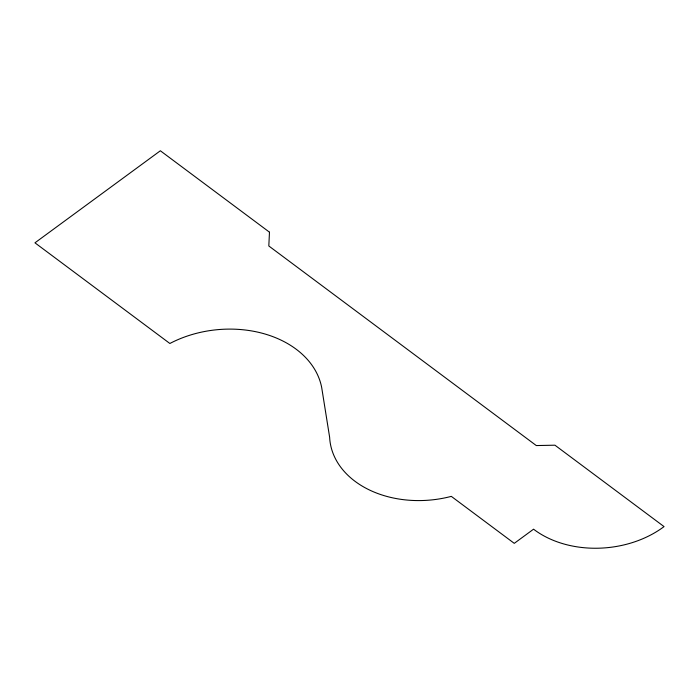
<?xml version="1.0" encoding="UTF-8"?>
<svg xmlns="http://www.w3.org/2000/svg" width="699" height="699" viewBox="0 0 699 699"><rect width="100%" height="100%" fill="white"/><g stroke="black" fill="none" stroke-linecap="round" stroke-linejoin="round"><path stroke-width="1.05" d="M269.473 232.182L268.818 245.978L536.299 445.56L554.945 445.193L664.05 526.6A91.455 67.209 -5.7 0 1 533.564 529.187L514.263 543.35L451.309 496.369A95.125 69.909 -5.7 0 1 329.631 437.251L321.689 387.534A99.144 72.862 -5.7 0 0 169.866 343.489L34.95 242.824L160.359 150.774L269.473 232.182"/></g></svg>
